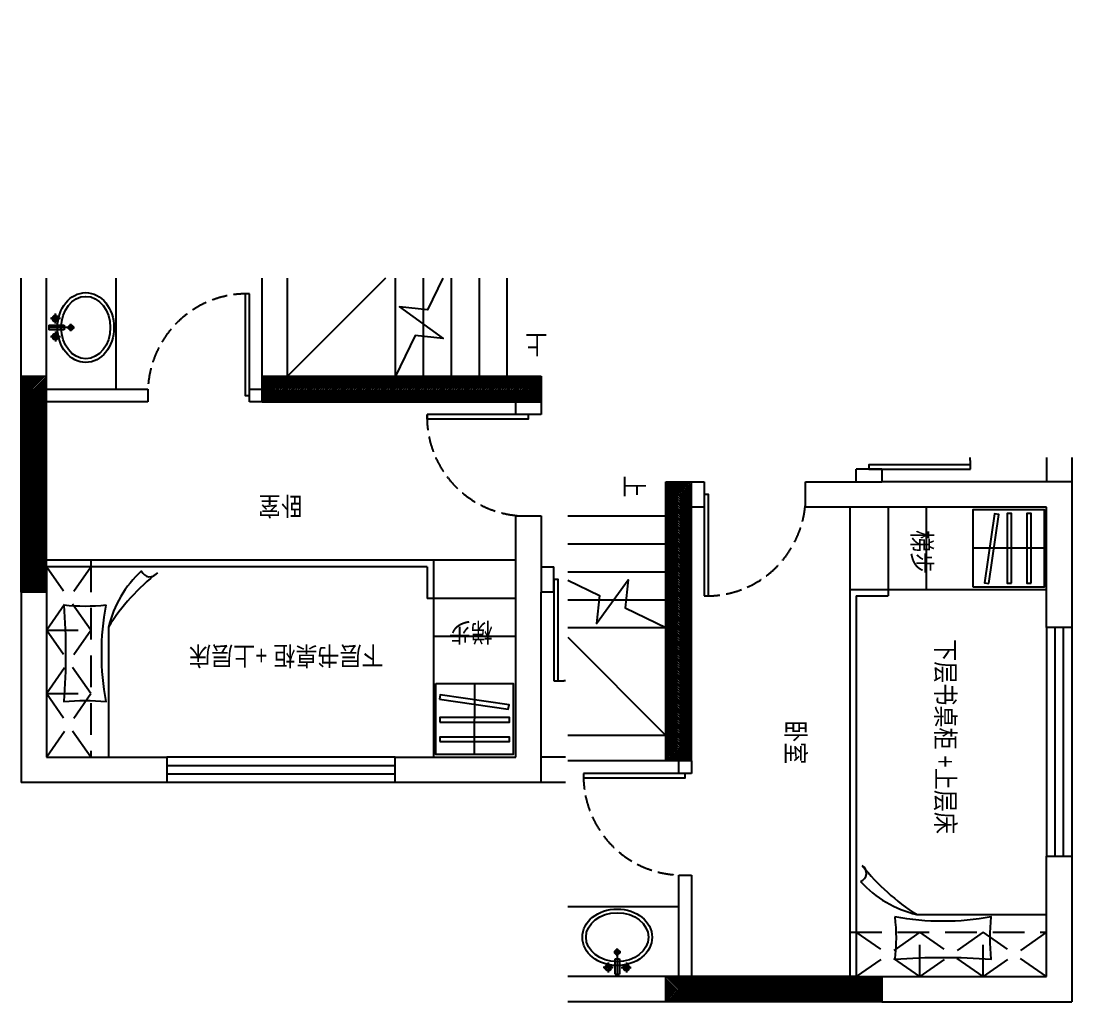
# Model space of a CAD drawing. Extents: x 468514 to 728049, y -74127 to 69080.
# Drawn here: x 585888 to 594172, y -23762 to -16032 of the extents above; entities that cross this region are included whole.
import ezdxf
from ezdxf.xclip import XClip

# ---------------------------------------------------------------- set-up
doc = ezdxf.new("R2010")
doc.units = 0
doc.header["$LTSCALE"] = 500
doc.header["$MEASUREMENT"] = 0
doc.header["$XCLIPFRAME"] = 0
doc.linetypes.add('( Dashed )', pattern=[0.75, 0.5, -0.25])
doc.linetypes.add('DASH', pattern=[0.35, 0.25, -0.1])
for name, color, linetype in [('Door 门', 107, 'Continuous'), ('E 立面标注尺寸', 9, 'Continuous'), ('P-Furniture 家具', 153, 'Continuous'), ('P-Make furniture 固定制作', 154, 'Continuous'), ('P-N wall 新建隔墙', 241, 'Continuous'), ('P-O wall 原始墙体', 245, 'Continuous'), ('P-Stair 楼梯（原建筑设备）', 159, 'Continuous'), ('P-Text  平面文字', 9, 'Continuous'), ('P-Ware 洁具', 153, 'Continuous'), ('P-window 窗', 107, 'Continuous')]:
    doc.layers.add(name, color=color, linetype=linetype)
doc.styles.add('PDC DIM', font='PMingLiU-ExtB.ttf', dxfattribs={"width": 0.85})
pattern_1 = [(45, (-208763.564, 55386.938), (-8.83883476, 8.83883476), [])]

# ---------------------------------------------------------------- blocks, each defined once
blk = doc.blocks.new('$WINLIB2D$00000001')
at = {"color": 0}
for points in [[(-0.5, 0.5), (-0.5, -0.5)], [(-0.5, 0.5), (0.5, 0.5)], [(0.5, -0.5), (0.5, 0.5)], [(0.5, 0.1667), (-0.5, 0.1667)], [(0.5, -0.1667), (-0.5, -0.1667)], [(-0.5, -0.5), (0.5, -0.5)]]:
    blk.add_lwpolyline(points, dxfattribs=at)
blk = doc.blocks.new('A$C437E590E')
at = {"color": 8, "linetype": 'ByBlock'}
for p, q in [((202.4, 421.9), (202.4, 501.2)), ((274.8, 313.2), (274.7, 509.9)), ((347.1, 421.9), (347.1, 501.2)), ((243.4, 461.6), (164, 461.5)), ((306.1, 461.6), (385.5, 461.5)), ((246.9, 339.9), (303.1, 339.9)), ((275, 368.1), (275, 311.8))]:
    blk.add_line(p, q, dxfattribs=at)
at = {"linetype": 'ByBlock'}
for p, q in [((256.9, 392.6), (256.9, 514.1)), ((292.6, 514.1), (256.9, 514.1)), ((292.6, 514.1), (292.6, 392.6)), ((292.6, 392.6), (256.9, 392.6))]:
    blk.add_line(p, q, dxfattribs=at)
for centre, radius in [((203.7, 461.5), 25), ((203.7, 461.5), 17.9), ((345.8, 461.5), 25), ((345.8, 461.5), 17.9)]:
    blk.add_circle(centre, radius, dxfattribs=at)
at = {"color": 8, "linetype": 'ByBlock'}
for radius in [19.5, 11.9]:
    blk.add_circle((275, 339.9), radius, dxfattribs=at)
at = {"linetype": 'ByBlock'}
blk.add_ellipse((275, 222.4), major_axis=(-275, 0), ratio=0.809091, dxfattribs=at)
at = {"color": 8, "linetype": 'ByBlock'}
blk.add_ellipse((275, 222.4), major_axis=(-246, 0), ratio=0.786583, dxfattribs=at)
blk = doc.blocks.new('fffg')
blk.add_lwpolyline([(143.1, 669.9), (109, 669.9), (109, -130.1), (143.1, -130.1)], close=True)
at = {"color": 8, "linetype": 'DASH'}
blk.add_arc((123.2, -110.2), 780.4, 88.54208, 181.45792, dxfattribs=at)
blk = doc.blocks.new('A$C28EB6B4E')
at = {"layer": 'P-O wall 原始墙体'}
h = blk.add_hatch(dxfattribs=at)
h.set_pattern_fill('ANSI31', color=256, scale=100, style=0)
h.set_pattern_definition(pattern_1)
h.paths.add_polyline_path([(9952.1, 8896.3), (10152.1, 8896.3), (10152.1, 10596.3), (9952.1, 10596.3), (9952.1, 10396.3)])
h = blk.add_hatch(dxfattribs=at)
h.set_pattern_fill('ANSI31', color=256, scale=100, style=0)
h.set_pattern_definition(pattern_1)
h.paths.add_polyline_path([(8252.1, 9096.3), (6052.1, 9096.3), (6052.1, 8896.3), (8252.1, 8896.3)])
at = {"layer": 'P-Furniture 家具', "color": 8}
for p, q in [((9462.8, 10872.1), (9462.8, 11896.3)), ((6902.1, 10646.3), (6952.1, 10646.3)), ((6952.1, 10396.3), (6952.1, 10646.3)), ((6952.1, 10396.3), (9952.1, 10396.3))]:
    blk.add_line(p, q, dxfattribs=at)
at = {"layer": 'P-Furniture 家具', "color": 250, "linetype": '( Dashed )'}
for p, q in [((9602.1, 10346.3), (9602.1, 11896.3)), ((9602.1, 11896.3), (9952.1, 11396.3)), ((9952.1, 11896.3), (9602.1, 11396.3)), ((9952.1, 11396.3), (9602.1, 11396.3)), ((9602.1, 11396.3), (9952.1, 10896.3)), ((9952.1, 11396.3), (9602.1, 10896.3)), ((9952.1, 10896.3), (9602.1, 10896.3)), ((9602.1, 10896.3), (9952.1, 10396.3)), ((9952.1, 10896.3), (9602.1, 10396.3))]:
    blk.add_line(p, q, dxfattribs=at)
at = {"layer": 'P-Furniture 家具', "linetype": 'ByBlock'}
blk.add_line((9402.1, 8996.3), (9402.1, 7996.3), dxfattribs=at)
at = {"layer": 'P-Furniture 家具', "color": 8}
blk.add_lwpolyline([(9480.7, 10699.5, -0.058596), (9814.8, 10699.5, -0.037148), (9814.8, 11459.9, -0.052163), (9480.7, 11459.9, -0.093766)], format="xyb", close=True, dxfattribs=at)
at = {"layer": 'P-Furniture 家具'}
blk.add_lwpolyline([(6902.1, 10346.3), (9952.1, 10346.3)], dxfattribs=at)
at = {"layer": 'P-Furniture 家具', "color": 8}
for centre, radius, start, end in [((8015.8, 11787.9), 1712.5, 308.28696, 327.67208), ((8617.8, 11072.6), 868.5, 312.31328, 346.65159), ((9136.2, 10404.9), 71, 21.06587, 146.83428)]:
    blk.add_arc(centre, radius, start, end, dxfattribs=at)
at = {"layer": 'P-Make furniture 固定制作', "color": 8}
blk.add_line((6577.1, 11876.3), (6575.7, 11316.3), dxfattribs=at)
at = {"layer": 'P-Make furniture 固定制作'}
for p, q in [((6902.1, 10346.3), (6902.1, 11896.3)), ((6252.1, 10946.3), (6902.1, 10946.3)), ((6252.1, 10646.3), (6902.1, 10646.3)), ((6252.1, 10346.3), (6902.1, 10346.3))]:
    blk.add_line(p, q, dxfattribs=at)
at = {"layer": 'P-Make furniture 固定制作', "color": 8}
for points in [[(6882.1, 11316.3), (6272.1, 11316.3), (6272.1, 11876.3), (6882.1, 11876.3)], [(6852.1, 11775.2), (6302.1, 11775.2), (6302.1, 11740.2), (6852.1, 11740.2)], [(6852.1, 11620.5), (6302.1, 11620.5), (6302.1, 11585.5), (6852.1, 11585.5)], [(6854.7, 11440.6), (6311.6, 11518.8), (6305.5, 11484.3), (6848.7, 11406.2)]]:
    blk.add_lwpolyline(points, close=True, dxfattribs=at)
at = {"layer": 'P-N wall 新建隔墙'}
for p, q in [((8252.1, 9096.3), (8352.1, 9096.3)), ((8352.1, 9096.3), (8352.1, 8996.3)), ((9152.1, 8996.3), (9152.1, 9096.3)), ((9152.1, 9096.3), (9952.1, 9096.3)), ((8352.1, 8996.3), (8252.1, 8996.3)), ((9952.1, 8996.3), (9152.1, 8996.3))]:
    blk.add_line(p, q, dxfattribs=at)
at = {"layer": 'P-N wall 新建隔墙', "color": 107}
for points in [[(3952.1, 10596.3), (3952.1, 12096.3), (6052.1, 12096.3)], [(4152.1, 10596.3), (4152.1, 11896.3), (6052.1, 11896.3)]]:
    blk.add_lwpolyline(points, dxfattribs=at)
at = {"layer": 'P-O wall 原始墙体'}
for p, q in [((6052.1, 12096.3), (6052.1, 10596.3)), ((6052.1, 12096.3), (7202.1, 12096.3)), ((7202.1, 12096.3), (7202.1, 11896.3)), ((9002.1, 11896.3), (9002.1, 12096.3)), ((9002.1, 12096.3), (10152.1, 12096.3)), ((10152.1, 10596.3), (10152.1, 12096.3)), ((6252.1, 11896.3), (6252.1, 9996.3)), ((7202.1, 11896.3), (6252.1, 11896.3)), ((9952.1, 11896.3), (9002.1, 11896.3)), ((9952.1, 10596.3), (9952.1, 11896.3)), ((5952.1, 10596.3), (6052.1, 10596.3)), ((5952.1, 10596.3), (5952.1, 10396.3)), ((6052.1, 10396.3), (6052.1, 10596.3)), ((9952.1, 10596.3), (10152.1, 10596.3)), ((9952.1, 10596.3), (10152.1, 10596.3)), ((9952.1, 10396.3), (9952.1, 10596.3)), ((10152.1, 10596.3), (10152.1, 8396.3)), ((6052.1, 10396.3), (5952.1, 10396.3)), ((6052.1, 9996.3), (6052.1, 10396.3)), ((9952.1, 10396.3), (9952.1, 8396.3)), ((6252.1, 9996.3), (6052.1, 9996.3)), ((6052.1, 8896.3), (6052.1, 9196.3)), ((6052.1, 9196.3), (6252.1, 9196.3)), ((6252.1, 9196.3), (6252.1, 9096.3)), ((8252.1, 9096.3), (6052.1, 9096.3)), ((8252.1, 9096.3), (8252.1, 8396.3)), ((8252.1, 8896.3), (6052.1, 8896.3)), ((8052.1, 8896.3), (8052.1, 8396.3)), ((10152.1, 8896.3), (9952.1, 8896.3)), ((8052.1, 8396.3), (8052.1, 6096.3)), ((8252.1, 8396.3), (8252.1, 6096.3)), ((9952.1, 8396.3), (9952.1, 6496.3)), ((10152.1, 8396.3), (10152.1, 6396.3))]:
    blk.add_line(p, q, dxfattribs=at)
at = {"layer": 'P-Stair 楼梯（原建筑设备）'}
for p, q in [((6322.1, 8096.3), (6322.1, 8896.3)), ((6542.1, 8096.3), (6542.1, 8896.3)), ((6762.1, 8096.3), (6762.1, 8896.3)), ((6982.1, 8096.3), (6982.1, 8896.3)), ((7202.1, 8096.3), (7202.1, 8896.3)), ((7252.1, 8096.3), (8052.1, 8896.3))]:
    blk.add_line(p, q, dxfattribs=at)
blk.add_lwpolyline([(6790.2, 8046.3), (6947.7, 8371.5), (7170, 8348.7), (6824.4, 8598.5), (7045.9, 8573.9), (7203.4, 8899.1)], dxfattribs=at)
for points in [[(6322.1, 8471.3, 0, 0, 0), (6567.3, 8471.3, 80, 0, 0), (6867.3, 8471.3, 0, 0, 0)], [(6542.1, 6521.3, 0, 0, 0), (7627.1, 6521.3, 0, 0, 0), (7627.1, 8471.3, 0, 0, 0), (7337.3, 8471.3, 80, 0, 0), (7037.3, 8471.3, 0, 0, 0)]]:
    blk.add_lwpolyline(points, format="xyseb", dxfattribs=at)
at = {"layer": 'Door 门'}
blk.add_blockref('fffg', (5809, 10626.4), dxfattribs=at)
for p, rotation in [((6282.2, 9339.4), 270), ((8495.2, 8916.2), 180)]:
    blk.add_blockref('fffg', p, dxfattribs=dict(at, rotation=rotation))
at = {"layer": 'P-Ware 洁具', "color": 1, "linetype": 'ByBlock', "rotation": 269.9999999999999}
blk.add_blockref('A$C437E590E', (9419.7, 8787), dxfattribs=at)
at = {"layer": 'P-window 窗', "xscale": 1800, "yscale": 200, "zscale": -1800}
blk.add_blockref('$WINLIB2D$00000001', (8102.1, 11996.3), dxfattribs=at)
at = {"layer": 'P-Text  平面文字', "char_height": 150, "attachment_point": 1, "style": 'PDC DIM'}
for s, width, insert in [('下层书桌柜 +上层床', 1813.943, (7293.5, 11174.5)), ('梯步', 893.426, (6433.3, 10988.3)), ('卧室', 893.426, (7931.5, 9993.6))]:
    blk.add_mtext_dynamic_manual_height_columns(s, width=width, gutter_width=1750, heights=[0], dxfattribs=dict(at, insert=insert))
at = {"layer": 'P-Text  平面文字', "insert": (6002.7, 8719.2), "char_height": 150, "width": 893.426, "attachment_point": 1, "style": 'PDC DIM'}
blk.add_mtext('上', dxfattribs=at)

msp = doc.modelspace()

# ---------------------------------------------------------------- block references
at = {"layer": 'E 立面标注尺寸'}
ref = msp.add_blockref('A$C28EB6B4E', (596040.1, -9935.2), dxfattribs=dict(at, rotation=180))
XClip(ref).set_block_clipping_path([(5860.1240428097, 8122.2954410309), (10499.9740606898, 12364.7954410309)])
ref = msp.add_blockref('A$C28EB6B4E', (582075.4, -13609.8), dxfattribs=dict(at, rotation=270))
XClip(ref).set_block_clipping_path([(5860.1240428097, 8122.2954410309), (10499.9740606898, 12364.7954410309)])

doc.saveas('drawing.dxf')
